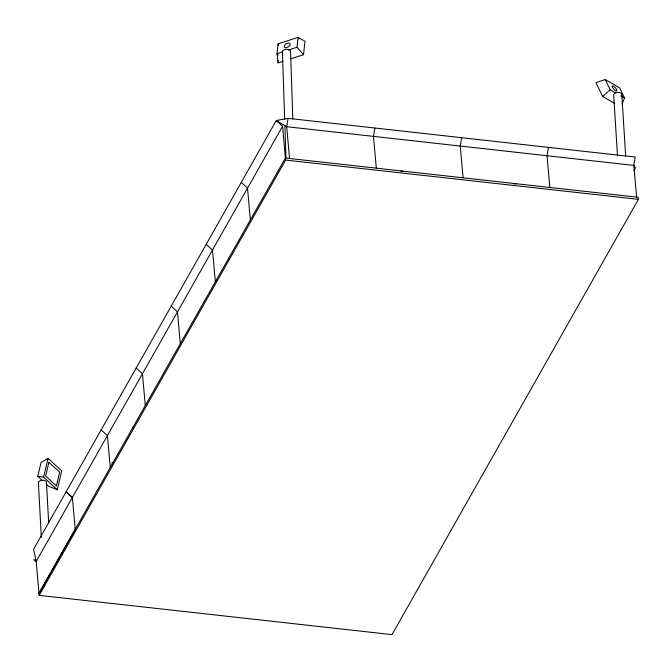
<?xml version="1.0" encoding="UTF-8"?>
<svg xmlns="http://www.w3.org/2000/svg" width="672" height="672" viewBox="0 0 672 672"><rect width="100%" height="100%" fill="white"/><g stroke="black" fill="none" stroke-linecap="round" stroke-linejoin="round"><path stroke-width="1.01" d="M290.808 58.8L303.526 54.701L304.945 41.219L298.066 37.372L278.074 43.814L277.032 53.684L278.099 62.899L282.988 61.32M278.099 62.899L278.317 60.824M303.526 54.701L297.024 47.233L298.066 37.372L299.065 39.01M636.644 197.19L633.805 165.404L635.216 157.046L288.103 118.348L286.7 126.706L289.531 158.491M374.884 128.024L373.472 136.382L376.312 168.168M461.664 137.693L460.253 146.059L463.092 177.845M548.436 147.37L547.025 155.736L549.864 187.522M42.386 480.564L37.775 476.339L41.026 462.571L48.04 458.354L61.723 470.887L57.28 489.695L48.535 486.2L46.234 484.084M57.28 489.695L43.596 477.162L48.04 458.354M621.97 104.311L624.506 98.045L619.634 87.856L605.27 79.59L595.963 82.572L602.624 96.482L614.796 103.496M72.374 497.482L66.1 491.744L72.383 497.473L36.162 561.54L39.186 595.375L391.994 634.628L638.4 199.34L638.215 197.299L285.407 158.038L39.001 593.326L75.214 529.267L72.383 497.473L282.568 126.26L276.284 120.532L33.6 549.234L36.162 561.54L33.852 559.776L35.918 560.003M633.914 170.318L635.468 167.588L633.805 165.404L286.7 126.706L276.284 120.532L288.103 118.348M39.186 595.375L285.592 160.079L282.568 126.26M132.594 428.425L133.61 426.72M602.624 96.482L610.151 89.779L615.535 92.879M282.744 51.845L277.032 53.684L278.023 55.331M288.456 49.997L297.024 47.233M513.349 183.725L516.289 183.918M400.966 171.083L403.57 171.469M285.592 160.079L638.4 199.34M37.775 476.339L43.596 477.162M620.92 95.978L624.506 98.045M241.256 182.398L247.531 188.135L250.37 219.92M206.22 244.272L212.503 250.001L215.342 281.786M171.192 306.138L177.475 311.867L180.306 343.652M136.164 368.004L142.439 373.741L145.278 405.527M101.128 429.878L107.411 435.607L110.25 467.393M605.27 79.59L610.151 89.779M278.074 43.814L278.561 45.688M216.266 279.938L216.46 281.358M112.115 462.37L112.392 464.402M621.827 94.483L625.649 156.03M617.459 155.526L613.696 95.021A4.074 2.352 -3.6 0 1 618.643 92.417A4.074 2.352 -3.6 0 1 621.365 95.693M46.486 482.168L48.678 522.992M38.413 483.059L41.336 537.499M43.865 584.615L43.982 586.706M290.556 51.316L292.807 119.062M282.425 51.677L284.676 119.423M284.886 125.681L285.961 157.987M46.477 482.773A4.074 2.335 -3.1 0 1 46.2 483.378M38.682 483.638A4.074 2.335 -3.1 0 1 40.9 480.505A4.074 2.335 -3.1 0 1 46.208 481.58M282.601 52.231A4.074 2.167 -1.9 0 1 286.86 49.325A4.074 2.167 -1.9 0 1 290.094 52.424M48.896 462.286L45.637 476.062L56.406 485.915L59.657 472.147L48.896 462.286M612.394 87.259A3.326 1.033 46.9 0 0 616.535 90.913A3.326 1.033 46.9 0 0 614.544 86.999A3.326 1.033 46.9 0 0 612.394 87.259M286.339 47.678A3.326 1.856 -31.2 0 0 290.119 43.814A3.326 1.856 -31.2 0 0 285.138 44.663A3.326 1.856 -31.2 0 0 286.339 47.678"/></g></svg>
